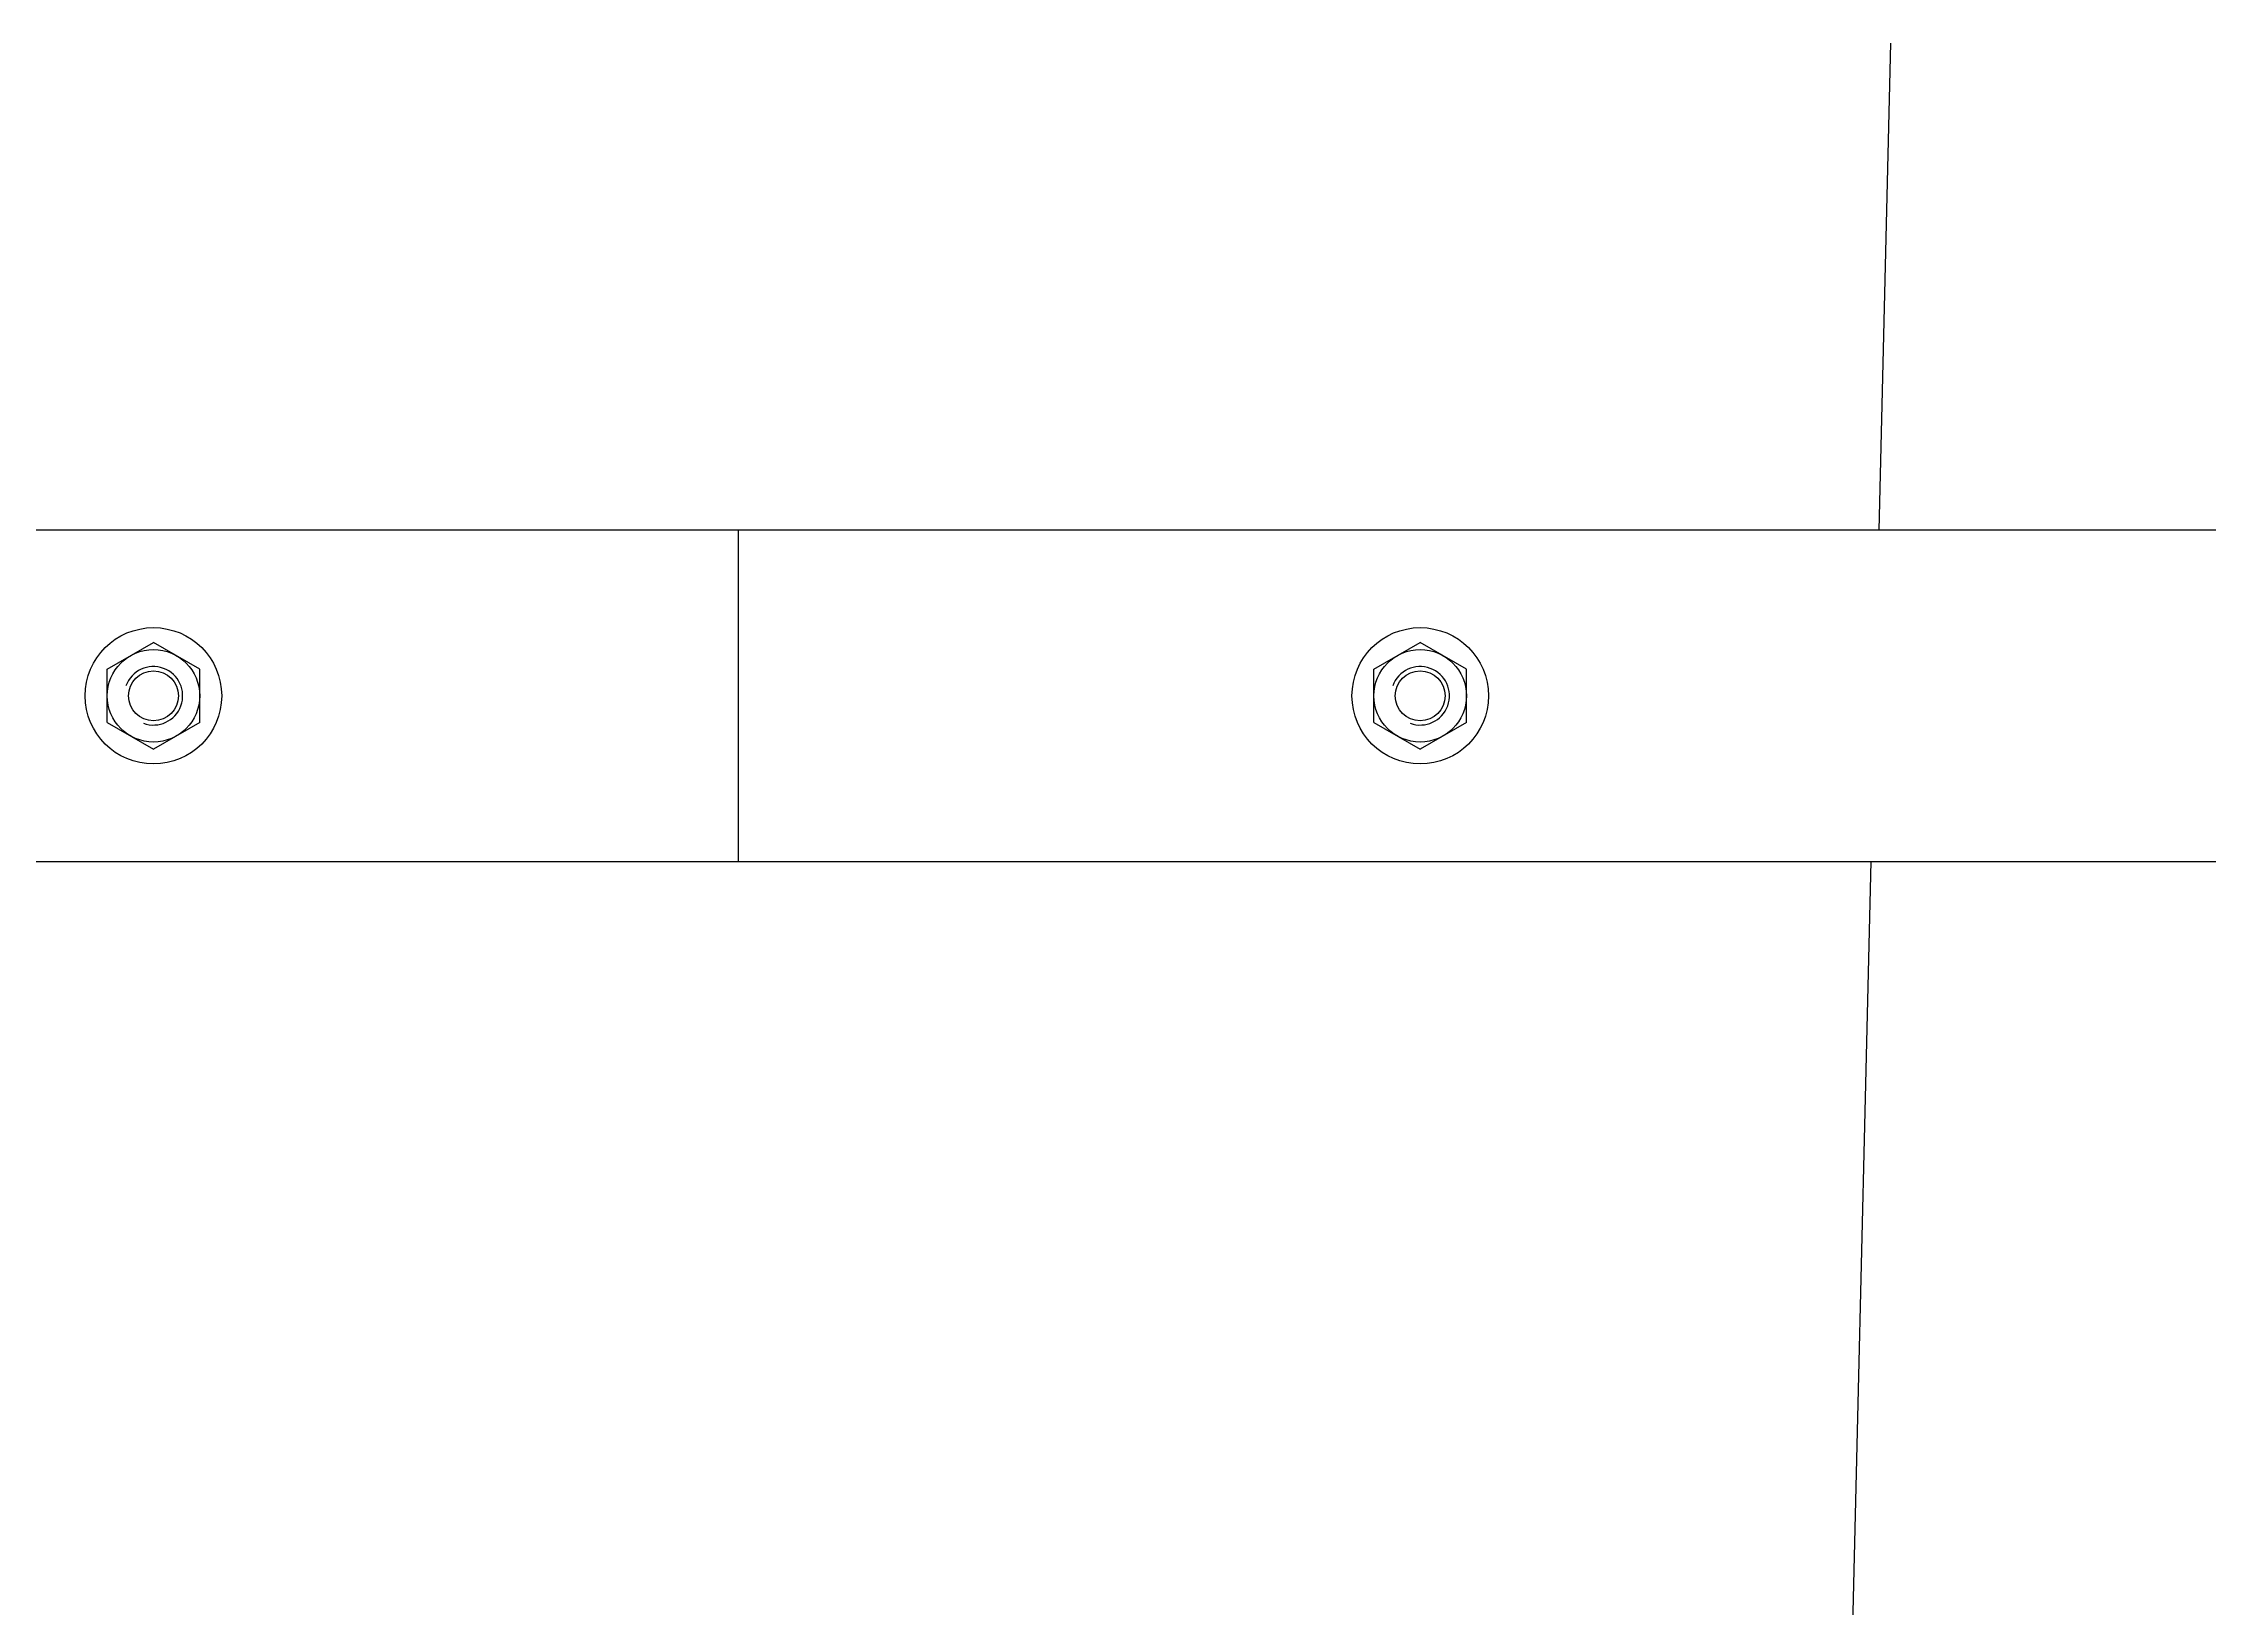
# Model space of a CAD drawing. Header units: millimetres. Extents: x 2594 to 11004, y 3085 to 9025.
# Drawn here: x 6882.8 to 7327.3, y 7990.9 to 8312.2 of the extents above; entities that cross this region are included whole.
import ezdxf
from ezdxf.lldxf.tags import DXFTag

# ---------------------------------------------------------------- set-up
doc = ezdxf.new("R2010")
doc.units = ezdxf.units.MM
doc.header["$LTSCALE"] = 0.1
doc.styles.add('SEACAD_Arial', font='arial.ttf', dxfattribs={"width": 0.8})
tags = doc.linetypes.add('HIDDEN2', pattern=[4.7625, 3.175, -1.5875]).pattern_tags.tags
tags[6:7] = [DXFTag(74, 4), DXFTag(75, 0), DXFTag(340, '0'), DXFTag(46, 0.0), DXFTag(50, 0.0), DXFTag(44, 0.0), DXFTag(45, 0.0)]
tags[4:5] = [DXFTag(74, 4), DXFTag(75, 0), DXFTag(340, '0'), DXFTag(46, 0.0), DXFTag(50, 0.0), DXFTag(44, 0.0), DXFTag(45, 0.0)]
doc.dimstyles.new('ISO-25', dxfattribs={"dimtxt": 1.6, "dimasz": 2, "dimexe": 0.5, "dimexo": 1.5, "dimtad": 1, "dimdec": 0, "dimtxsty": 'SEACAD_Arial', "dimcen": 2, "dimadec": 0, "dimazin": 0, "dimtfac": 1, "dimtdec": 0, "dimtmove": 0, "dimatfit": 3, "dimfxl": 1, "dimarcsym": 0})

# ---------------------------------------------------------------- blocks, each defined once
blk = doc.blocks.new('*U131')
at = {"color": 0, "linetype": 'Continuous'}
for p, q in [((-9.5, 5.48), (0, 10.97)), ((9.5, 5.48), (0, 10.97)), ((-9.5, -5.48), (-9.5, 5.48)), ((9.5, -5.48), (9.5, 5.48)), ((-9.5, -5.48), (0, -10.97)), ((9.5, -5.48), (0, -10.97))]:
    blk.add_line(p, q, dxfattribs=at)
for radius in [9.5, 5.12]:
    blk.add_circle((0, 0), radius, dxfattribs=at)
blk.add_arc((0, 0), 6, 250, 160, dxfattribs=at)
blk = doc.blocks.new('*D135')
at = {"color": 0, "lineweight": -2, "transparency": 16777216}
for p, q in [((5225.43, 8114.16), (5225.43, 7669.64)), ((8065.43, 8114.16), (8065.43, 7669.64)), ((5265.43, 7679.64), (8025.43, 7679.64))]:
    blk.add_line(p, q, dxfattribs=at)
at = {"color": 0, "transparency": 16777216}
for points in [[(5265.43, 7686.31), (5265.43, 7672.97), (5225.43, 7679.64)], [(8025.43, 7686.31), (8025.43, 7672.97), (8065.43, 7679.64)]]:
    blk.add_solid(points, dxfattribs=at)
at = {"layer": 'Defpoints', "color": 0, "transparency": 16777216}
for p in [(5225.43, 8144.16), (8065.43, 8144.16), (8065.43, 7679.64)]:
    blk.add_point(p, dxfattribs=at)
at = {"color": 0, "transparency": 16777216, "insert": (6645.43, 7708.48), "char_height": 32, "attachment_point": 5, "style": 'SEACAD_Arial'}
blk.add_mtext('2840', dxfattribs=at)

msp = doc.modelspace()

# ---------------------------------------------------------------- linework, layer by layer
for p, q in [((7261.97, 8312.16), (7259.58, 8212.16)), ((7257.95, 8144.16), (7249.52, 7792.16))]:
    msp.add_line(p, q)
at = {"linetype": 'HIDDEN2', "ltscale": 3}
msp.add_line((7025.43, 8212.16), (7025.43, 8144.16), dxfattribs=at)
msp.add_lwpolyline([(5225.43, 8144.16), (8065.43, 8144.16), (8065.43, 8212.16), (5225.43, 8212.16)], close=True)
for centre in [(6905.43, 8178.16), (7165.43, 8178.16)]:
    msp.add_circle(centre, 14)

# ---------------------------------------------------------------- block references
for p in [(6905.43, 8178.16), (7165.43, 8178.16)]:
    msp.add_blockref('*U131', p)

# ---------------------------------------------------------------- dimensions: what is measured, and where the dimension line sits
dim = msp.add_linear_dim(base=(8065.43, 7679.64), p1=(5225.43, 8144.16), p2=(8065.43, 8144.16), dimstyle='ISO-25')
dim.commit()
dim.dimension.update_dxf_attribs({"geometry": '*D135', "text_midpoint": (6645.43, 7708.48)})

doc.saveas('drawing.dxf')
